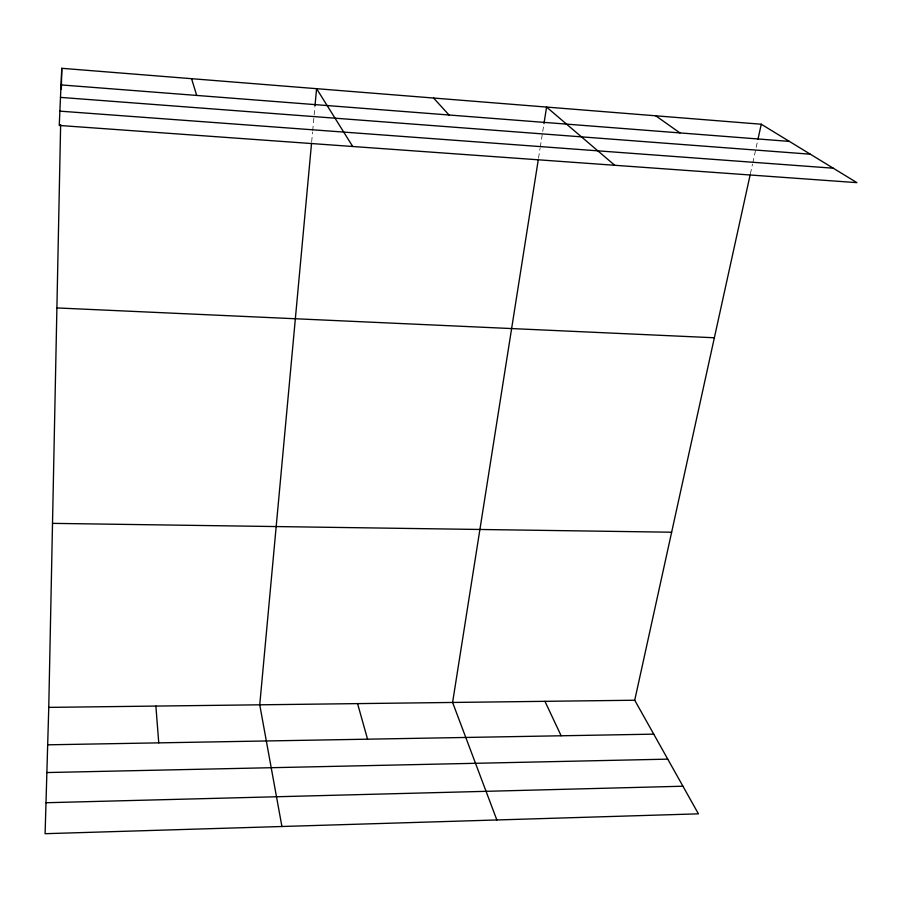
<?xml version="1.0" encoding="UTF-8"?>
<svg xmlns="http://www.w3.org/2000/svg" width="902" height="902" viewBox="0 0 902 902"><rect width="100%" height="100%" fill="white"/><g stroke="black" fill="none" stroke-linecap="round" stroke-linejoin="round"><path stroke-width="0.68" stroke-dasharray="4.51 3.38" d="M311.675 141.828L312.577 132.042M312.701 130.643L315.023 105.466M538.539 158.042L540.061 148.402M540.275 147.015L543.759 124.983M750.385 173.793L752.505 164.153M752.798 162.777L757.646 140.757"/><path stroke-width="1.35" d="M750.081 175.168L634.726 700.234L698.419 813.841L45.1 833.696L48.764 707.382L60.637 124.656M61.347 89.433L61.776 68.304L761.265 124.239L856.9 182.644L59.25 125.457L61.776 68.304M311.54 143.226L259.742 704.812L281.92 826.503M315.023 105.466L316.579 88.678L352.727 146.496M538.325 159.417L452.601 702.455L496.844 819.974M543.974 123.597L546.578 107.067L614.758 165.291M757.939 139.382L761.265 124.239M46.002 802.735L682.927 786.217M46.87 772.552L667.751 759.146M47.682 744.815L653.736 734.149M48.764 707.382L634.726 700.234M52.508 523.363L671.64 532.214M56.905 307.932L714.361 337.765M59.882 111.149L833.245 168.2M60.49 97.393L810.323 154.197M61.043 84.912L789.363 141.4M655.743 115.806L679.928 132.91M433.591 98.036L449.027 115.005M544.943 701.328L561.134 735.784M191.562 78.677L196.692 95.432M357.575 703.616L367.554 739.189M155.877 706.074L158.752 742.865"/></g></svg>
